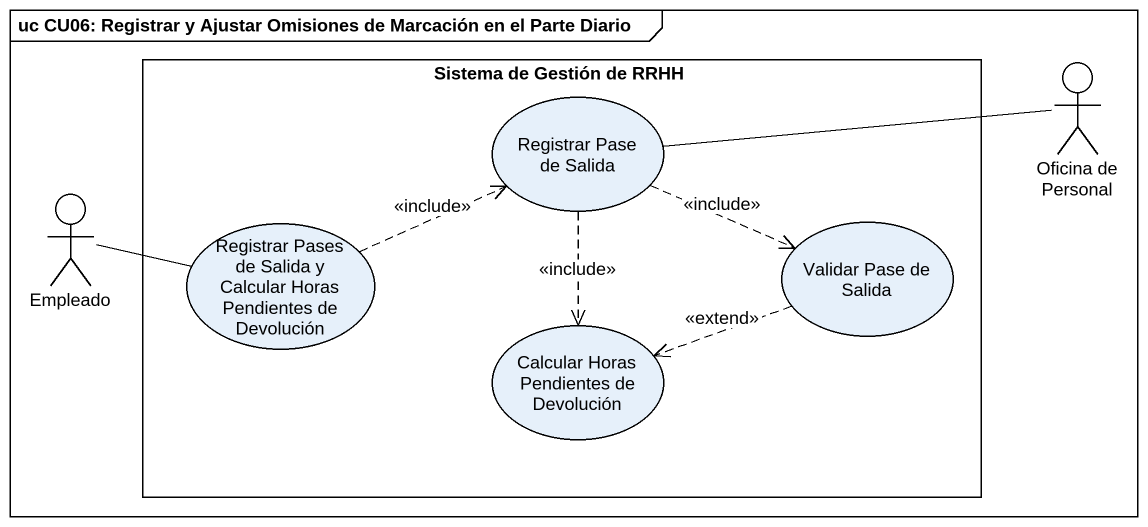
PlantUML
@startuml
mainframe uc CU06: Registrar y Ajustar Omisiones de Marcación en el Parte Diario
rectangle "Sistema de Gestión de RRHH" as Sistema_de_Gestión_de_RRHH {
  usecase "Registrar Pase de Salida" as Registrar_Pase_de_Salida
  usecase "Registrar Pases de Salida y Calcular Horas Pendientes de Devolución" as Registrar_Pases_de_Salida_y
  usecase "Validar Pase de Salida" as Validar_Pase_de_Salida
  usecase "Calcular Horas Pendientes de Devolución" as Calcular_Horas_Pendientes
}
actor "Oficina de Personal" as Oficina_de_Personal
actor Empleado
Registrar_Pase_de_Salida .right.> Validar_Pase_de_Salida : <<include>>
Registrar_Pase_de_Salida ..> Calcular_Horas_Pendientes : <<include>>
Oficina_de_Personal -left- Registrar_Pase_de_Salida
Empleado -right- Registrar_Pases_de_Salida_y
Registrar_Pases_de_Salida_y .right.> Registrar_Pase_de_Salida : <<include>>
Validar_Pase_de_Salida .left.> Calcular_Horas_Pendientes : <<extend>>
@enduml
